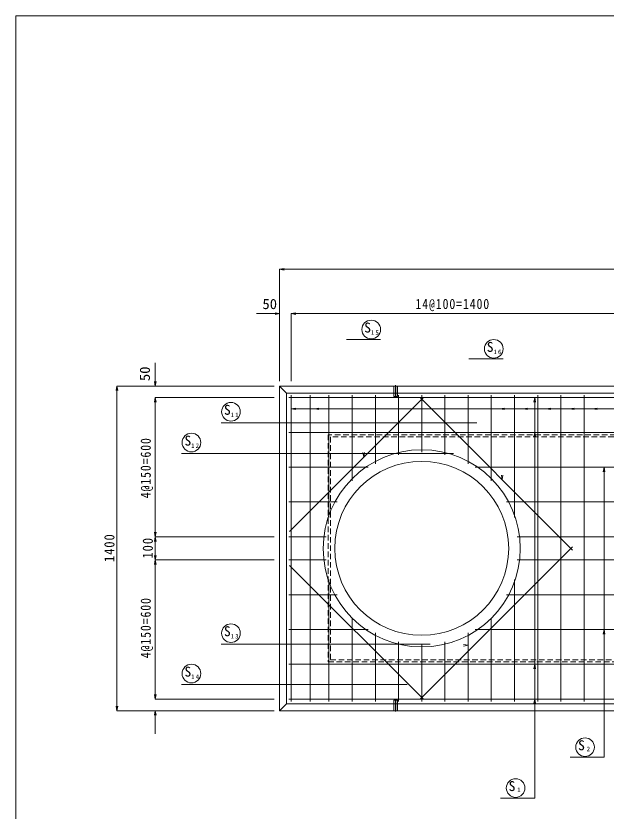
# Model space of a CAD drawing. Units: millimetres at full size, sheet at 1:20; details may follow other scales. Extents: x -10763 to 3978, y -2819 to 6691.
# Drawn here: x -3978 to -1433, y -611 to 2819 of the extents above; entities that cross this region are included whole.
import ezdxf
from ezdxf.enums import TextEntityAlignment as Align

# ---------------------------------------------------------------- set-up
doc = ezdxf.new("R2010")
doc.units = ezdxf.units.MM
doc.header["$LTSCALE"] = 20
doc.linetypes.add('DASHED1', pattern=[1.8, 1.2, -0.6])
for name, color, linetype, lineweight in [('0-0_図面枠', 4, 'Continuous', 9), ('0-3_鉄筋', 7, 'Continuous', 9), ('0-6_寸法', 4, 'Continuous', 9), ('0-F', 7, 'Continuous', 9), ('1-0', 7, 'Continuous', 9)]:
    doc.layers.add(name, color=color, linetype=linetype, lineweight=lineweight)
doc.styles.add('ＭＳ ゴシック', font='')
doc.styles.get('ＭＳ ゴシック').set_extended_font_data('MS Gothic')

msp = doc.modelspace()

# ---------------------------------------------------------------- linework, layer by layer
at = {"layer": '0-0_図面枠', "color": 3}
for p, q in [((-2811.42, 1192.26), (-2841.42, 1222.26)), ((-2811.42, 1192.26), (-2811.42, -147.74)), ((228.58, 1192.26), (-2811.42, 1192.26)), ((-2811.42, -147.74), (-2841.42, -177.74)), ((-2811.42, -147.74), (228.58, -147.74))]:
    msp.add_line(p, q, dxfattribs=at)
at = {"layer": '0-0_図面枠'}
for p, q in [((-2348.32, 1177.26), (-2348.32, 1222.26)), ((-2348.32, 1177.26), (-2348.32, 1222.26)), ((-2341.42, 1226.2), (-2341.42, 1173.31)), ((-2341.42, 1226.2), (-2341.42, 1173.31)), ((-2334.52, 1222.26), (-2334.52, 1177.26)), ((-2334.52, 1222.26), (-2334.52, 1177.26)), ((-2348.32, 1177.26), (-2349.42, 1178.36)), ((-2348.32, 1177.26), (-2349.42, 1178.36)), ((-2334.52, 1177.26), (-2348.32, 1177.26)), ((-2334.52, 1177.26), (-2348.32, 1177.26)), ((-2333.42, 1178.36), (-2334.52, 1177.26)), ((-2333.42, 1178.36), (-2334.52, 1177.26)), ((-2348.32, -132.74), (-2349.42, -133.84)), ((-2348.32, -132.74), (-2349.42, -133.84)), ((-2348.32, -132.74), (-2348.32, -177.74)), ((-2334.52, -132.74), (-2348.32, -132.74)), ((-2348.32, -132.74), (-2348.32, -177.74)), ((-2334.52, -132.74), (-2348.32, -132.74)), ((-2341.42, -181.69), (-2341.42, -128.8)), ((-2341.42, -181.69), (-2341.42, -128.8)), ((-2334.52, -177.74), (-2334.52, -132.74)), ((-2333.42, -133.84), (-2334.52, -132.74)), ((-2334.52, -177.74), (-2334.52, -132.74)), ((-2333.42, -133.84), (-2334.52, -132.74))]:
    msp.add_line(p, q, dxfattribs=at)
at = {"layer": '0-0_図面枠', "color": 7, "linetype": 'DASHED1'}
for p, q in [((48.58, 1012.26), (-2631.42, 1012.26)), ((-2631.42, 1012.26), (-2631.42, 32.26)), ((-2622.42, 41.26), (39.58, 41.26)), ((-2631.42, 32.26), (48.58, 32.26))]:
    msp.add_line(p, q, dxfattribs=at)
at = {"layer": '0-0_図面枠', "color": 3}
msp.add_lwpolyline([(-2841.42, -177.74), (258.58, -177.74), (258.58, 1222.26), (-2841.42, 1222.26)], close=True, dxfattribs=at)
at = {"layer": '0-0_図面枠'}
for points in [[(-2349.42, 1178.36), (-2349.42, 1222.26), (-2333.42, 1222.26), (-2333.42, 1178.36)], [(-2349.42, 1178.36), (-2349.42, 1222.26), (-2333.42, 1222.26), (-2333.42, 1178.36)], [(-2349.42, -133.84), (-2349.42, -177.74), (-2333.42, -177.74), (-2333.42, -133.84)], [(-2349.42, -133.84), (-2349.42, -177.74), (-2333.42, -177.74), (-2333.42, -133.84)]]:
    msp.add_lwpolyline(points, dxfattribs=at)
at = {"layer": '0-0_図面枠', "color": 7, "linetype": 'DASHED1'}
msp.add_lwpolyline([(39.58, 1003.26), (-2622.42, 1003.26), (-2622.42, 41.26)], dxfattribs=at)
at = {"layer": '0-0_図面枠', "color": 3}
msp.add_circle((-2228.42, 522.26), 375, dxfattribs=at)
at = {"layer": '0-3_鉄筋', "color": 2}
for p, q in [((-1291.42, 1172.26), (-2801.42, 1172.26)), ((-2798.49, 595.65), (-2221.34, 1172.79)), ((-2791.42, -137.74), (-2791.42, 1182.26)), ((-2709.92, 1182.26), (-2709.92, -137.74)), ((-2628.42, 1182.26), (-2628.42, 655.87)), ((-2528.42, 1182.26), (-2528.42, 813.3)), ((-2428.42, 1182.26), (-2428.42, 887.26)), ((-2328.42, 1182.26), (-2328.42, 925.32)), ((-2235.49, 1172.79), (-1577.88, 515.19)), ((-2228.42, 1182.26), (-2228.42, 937.26)), ((-2128.42, 1182.26), (-2128.42, 925.32)), ((-2028.42, 1182.26), (-2028.42, 887.26)), ((-1928.42, 1182.26), (-1928.42, 813.3)), ((-1828.42, 1182.26), (-1828.42, 655.87)), ((-1728.42, 1182.26), (-1728.42, -137.74)), ((-1628.42, 1182.26), (-1628.42, -137.74)), ((-1528.42, 1182.26), (-1528.42, -137.74)), ((-1291.42, 1022.26), (-2801.42, 1022.26)), ((-2459.51, 872.26), (-2801.42, 872.26)), ((-1291.42, 872.26), (-1997.32, 872.26)), ((-2593.42, 722.26), (-2801.42, 722.26)), ((-1291.42, 722.26), (-1863.42, 722.26)), ((-2640.46, 572.26), (-2801.42, 572.26)), ((-1291.42, 572.26), (-1816.37, 572.26)), ((-1577.88, 529.33), (-2235.49, -128.28)), ((-2640.46, 472.26), (-2801.42, 472.26)), ((-2221.34, -128.28), (-2798.49, 448.86)), ((-1291.42, 472.26), (-1816.37, 472.26)), ((-2628.42, 388.64), (-2628.42, -137.74)), ((-1828.42, 388.64), (-1828.42, -137.74)), ((-2593.42, 322.26), (-2801.42, 322.26)), ((-1291.42, 322.26), (-1863.42, 322.26)), ((-2528.42, 221.22), (-2528.42, -137.74)), ((-1928.42, 221.22), (-1928.42, -137.74)), ((-2459.51, 172.26), (-2801.42, 172.26)), ((-1291.42, 172.26), (-1997.32, 172.26)), ((-2428.42, 157.26), (-2428.42, -137.74)), ((-2028.42, 157.26), (-2028.42, -137.74)), ((-2328.42, 119.19), (-2328.42, -137.74)), ((-2228.42, 107.26), (-2228.42, -137.74)), ((-2128.42, 119.19), (-2128.42, -137.74)), ((-1291.42, 22.26), (-2801.42, 22.26)), ((-1291.42, -127.74), (-2801.42, -127.74))]:
    msp.add_line(p, q, dxfattribs=at)
at = {"layer": '0-3_鉄筋'}
for p, q in [((-2478.39, 915.75), (-2481.86, 935.44)), ((-2478.39, 915.75), (-2474.92, 935.44)), ((-1881.52, 818.83), (-1884.99, 838.52)), ((-1881.52, 818.83), (-1878.05, 838.52)), ((-2028.42, 104.65), (-2048.11, 108.13)), ((-2028.42, 104.65), (-2048.11, 101.18))]:
    msp.add_line(p, q, dxfattribs=at)
at = {"layer": '0-3_鉄筋', "color": 2}
msp.add_circle((-2228.42, 522.26), 425, dxfattribs=at)
at = {"layer": '0-6_寸法'}
for p, q in [((-2841.42, 1726.24), (-2821.72, 1729.72)), ((258.58, 1726.24), (-2841.42, 1726.24)), ((-2841.42, 1726.24), (-2821.72, 1722.77)), ((-2841.42, 1726.24), (-2841.42, 1534.98)), ((-2841.42, 1534.98), (-2941.42, 1534.98)), ((-2841.42, 1534.98), (-2861.11, 1538.45)), ((-2841.42, 1534.98), (-2861.11, 1531.51)), ((-2841.42, 1534.98), (-2841.42, 1243.3)), ((-2791.42, 1534.98), (-2771.72, 1538.45)), ((-2791.42, 1534.98), (-2791.42, 1243.3)), ((-2791.42, 1534.98), (-1391.42, 1534.98)), ((-2791.42, 1534.98), (-2771.72, 1531.51)), ((-2791.42, 1534.98), (-2791.42, 1243.3)), ((-3377.28, 1222.26), (-3377.28, 1322.26)), ((-3377.28, 1222.26), (-3380.76, 1241.95)), ((-3377.28, 1222.26), (-3373.81, 1241.95)), ((-3542.89, 1222.26), (-3546.36, 1202.56)), ((-3542.89, 1222.26), (-3542.89, -177.74)), ((-3542.89, 1222.26), (-3539.42, 1202.56)), ((-3542.89, 1222.26), (-3377.28, 1222.26)), ((-3377.28, 1222.26), (-2864.86, 1222.26)), ((-3377.28, 1172.26), (-3380.76, 1152.56)), ((-3377.28, 572.26), (-3377.28, 1172.26)), ((-3377.28, 1172.26), (-3377.28, 1072.26)), ((-3377.28, 1172.26), (-3373.81, 1152.56)), ((-3377.28, 1172.26), (-2864.86, 1172.26)), ((-3377.28, 572.26), (-3377.28, 672.26)), ((-3377.28, 572.26), (-3380.76, 591.95)), ((-3377.28, 572.26), (-3373.81, 591.95)), ((-3377.28, 572.26), (-3380.76, 552.56)), ((-3377.28, 472.26), (-3377.28, 572.26)), ((-3377.28, 472.26), (-3377.28, 572.26)), ((-3377.28, 572.26), (-3377.28, 472.26)), ((-3377.28, 572.26), (-3373.81, 552.56)), ((-3377.28, 572.26), (-2864.86, 572.26)), ((-3377.28, 472.26), (-3380.76, 491.95)), ((-3377.28, 472.26), (-3380.76, 452.56)), ((-3377.28, 472.26), (-3377.28, 372.26)), ((-3377.28, 472.26), (-3373.81, 452.56)), ((-3377.28, 472.26), (-2864.86, 472.26)), ((-3377.28, -127.74), (-3377.28, 185.85)), ((-3377.28, 22.26), (-3377.28, -77.74)), ((-3377.28, -127.74), (-3377.28, -27.74)), ((-3377.28, -127.74), (-3380.76, -108.05)), ((-3377.28, -127.74), (-3373.81, -108.05)), ((-3377.28, -127.74), (-2864.86, -127.74)), ((-3542.89, -177.74), (-3546.36, -158.05)), ((-3542.89, -177.74), (-3539.42, -158.05)), ((-3542.89, -177.74), (-3377.28, -177.74)), ((-3377.28, -177.74), (-3380.76, -197.44)), ((-3377.28, -177.74), (-3377.28, -277.74)), ((-3377.28, -177.74), (-3373.81, -197.44)), ((-3377.28, -177.74), (-2864.86, -177.74))]:
    msp.add_line(p, q, dxfattribs=at)
msp.add_lwpolyline([(-3377.28, 172.26), (-3377.28, 472.26), (-3373.81, 491.95)], dxfattribs=at)
at = {"layer": '0-F'}
for p, q in [((-2553.26, 1423.13), (-2406.21, 1423.13)), ((-2024.85, 1339.7), (-1877.8, 1339.7)), ((-1741.42, 1172.26), (-1744.89, 1152.56)), ((-1741.42, 1172.26), (-1741.42, -554.47)), ((-1741.42, 1172.26), (-1737.94, 1152.56)), ((-2791.42, 1124.08), (-2771.72, 1127.55)), ((-2791.42, 1124.08), (520.43, 1124.08)), ((-2791.42, 1124.08), (-2771.72, 1120.6)), ((-2691.42, 1124.08), (-2671.72, 1127.55)), ((-2691.42, 1124.08), (-2671.72, 1120.6)), ((-1891.42, 1124.08), (-1871.72, 1127.55)), ((-1891.42, 1124.08), (-1871.72, 1120.6)), ((-1791.42, 1124.08), (-1771.72, 1127.55)), ((-1791.42, 1124.08), (-1771.72, 1120.6)), ((-1691.42, 1124.08), (-1671.72, 1127.55)), ((-1691.42, 1124.08), (-1671.72, 1120.6)), ((-1591.42, 1124.08), (-1571.72, 1127.55)), ((-1591.42, 1124.08), (-1571.72, 1120.6)), ((-1491.42, 1124.08), (-1471.72, 1127.55)), ((-1491.42, 1124.08), (-1471.72, 1120.6)), ((-1991.42, 1064.32), (-3093.39, 1064.32)), ((-1741.42, 1022.26), (-1744.89, 1002.56)), ((-1741.42, 1022.26), (-1737.94, 1002.56)), ((-2091.42, 931.44), (-3263.67, 931.44)), ((-1441.95, 872.26), (-1445.42, 852.56)), ((-1441.95, 872.26), (-1441.95, -378.29)), ((-1441.95, 872.26), (-1438.48, 852.56)), ((-1441.95, 172.26), (-1445.42, 152.56)), ((-1441.95, 172.26), (-1438.48, 152.56)), ((-2191.42, 109.47), (-3093.39, 109.47)), ((-1741.42, 22.26), (-1744.89, 2.56)), ((-1741.42, 22.26), (-1737.94, 2.56)), ((-2291.42, -64.84), (-3263.67, -64.84)), ((-1741.42, -127.74), (-1744.89, -147.44)), ((-1741.42, -127.74), (-1737.94, -147.44)), ((-1441.95, -378.29), (-1589, -378.29)), ((-1741.42, -554.47), (-1888.47, -554.47))]:
    msp.add_line(p, q, dxfattribs=at)
at = {"layer": '0-F', "color": 4}
for centre in [(-2446.31, 1466.26), (-1917.9, 1382.83), (-3051.18, 1111.42), (-3221.46, 978.55), (-3051.18, 156.58), (-3221.46, -17.74), (-1524.12, -335.16), (-1823.59, -511.33)]:
    msp.add_circle(centre, 40.21, dxfattribs=at)
at = {"layer": '1-0', "color": 5}
for p, q in [((-3978.45, 2818.65), (-3978.45, -2818.65)), ((3978.45, 2818.65), (-3978.45, 2818.65))]:
    msp.add_line(p, q, dxfattribs=at)

# ---------------------------------------------------------------- texts
at = {"layer": '0-6_寸法', "color": 7, "style": 'ＭＳ ゴシック', "width": 1.05}
msp.add_text('50', height=43.99, dxfattribs=at).set_placement((-2915.31, 1541.07), align=Align.BOTTOM_LEFT)
msp.add_text('50', height=43.99, rotation=90, dxfattribs=at).set_placement((-3387.28, 1243.65), align=Align.BOTTOM_LEFT)
at = {"layer": '0-6_寸法', "color": 7, "insert": (-2255.42, 1544.98), "char_height": 43.99, "attachment_point": 7, "style": 'ＭＳ ゴシック'}
msp.add_mtext('\\T1.15;\\W0.85;14@100=1400', dxfattribs=at)
at = {"layer": '0-6_寸法', "color": 7, "char_height": 43.99, "attachment_point": 7, "rotation": 90, "style": 'ＭＳ ゴシック'}
for s, insert in [('\\T1.15;\\W0.85;4@150=600', (-3387.28, 738.26)), ('\\T1.15;\\W0.9;1400', (-3552.89, 463.26)), ('\\T1.15;\\W0.9;100', (-3387.28, 478.26)), ('\\T1.15;\\W0.85;4@150=600', (-3387.28, 48.44))]:
    msp.add_mtext(s, dxfattribs=dict(at, insert=insert))
at = {"layer": '0-F', "style": 'ＭＳ ゴシック'}
for s, height, p in [('S', 42.77, (-2476.43, 1440.34)), ('S', 42.77, (-1948.02, 1356.91)), ('S', 42.77, (-3081.3, 1085.5)), ('S', 42.77, (-3251.58, 952.63)), ('S', 42.77, (-3081.3, 130.66)), ('S', 42.77, (-3251.58, -43.66)), ('S', 42.77, (-1554.24, -361.08)), ('2', 19.55, (-1517.67, -358.44)), ('S', 42.77, (-1853.71, -537.25)), ('1', 19.55, (-1817.13, -534.61))]:
    msp.add_text(s, height=height, dxfattribs=at).set_placement(p, align=Align.BOTTOM_LEFT)
at = {"layer": '0-F', "char_height": 19.55, "attachment_point": 7, "style": 'ＭＳ ゴシック'}
for s, insert in [('\\T1.37;\\W0.9;15', (-2447.66, 1442.98)), ('\\T1.37;\\W0.9;16', (-1919.25, 1359.55)), ('\\T1.37;\\W0.9;11', (-3052.52, 1088.14)), ('\\T1.37;\\W0.9;12', (-3222.8, 955.27)), ('\\T1.37;\\W0.9;13', (-3052.52, 133.3)), ('\\T1.37;\\W0.9;14', (-3222.8, -41.02))]:
    msp.add_mtext(s, dxfattribs=dict(at, insert=insert))

doc.saveas('drawing.dxf')
